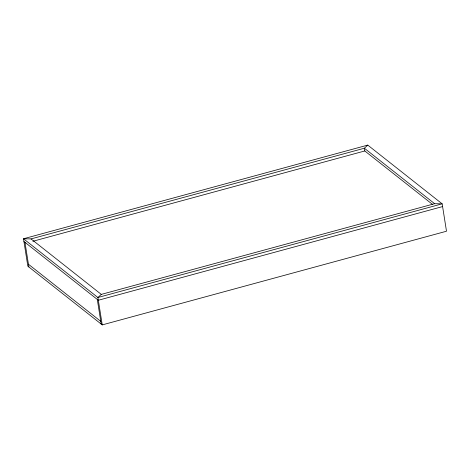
<?xml version="1.0" encoding="UTF-8"?>
<svg xmlns="http://www.w3.org/2000/svg" width="470" height="470" viewBox="0 0 470 470"><rect width="100%" height="100%" fill="white"/><g stroke="black" fill="none" stroke-linecap="round" stroke-linejoin="round"><path stroke-width="0.7" d="M367.763 145.101L364.368 148.22L31.032 238.919L23.5 238.772L97.895 297.51L442.164 203.833L434.632 203.692L101.297 294.39L97.895 297.51L102.237 324.899L446.5 231.228L442.164 203.833L367.763 145.101L23.5 238.772L27.836 266.167L102.237 324.899M32.882 241.275L364.802 150.958L432.758 204.609M442.593 206.577L98.33 300.248L23.935 241.51M434.632 203.692L364.368 148.22L364.802 150.958M31.032 238.919L101.297 294.39M28.435 264.24L100.768 321.345M97.296 299.431L101.203 324.083M24.969 242.326L28.87 266.978"/></g></svg>
